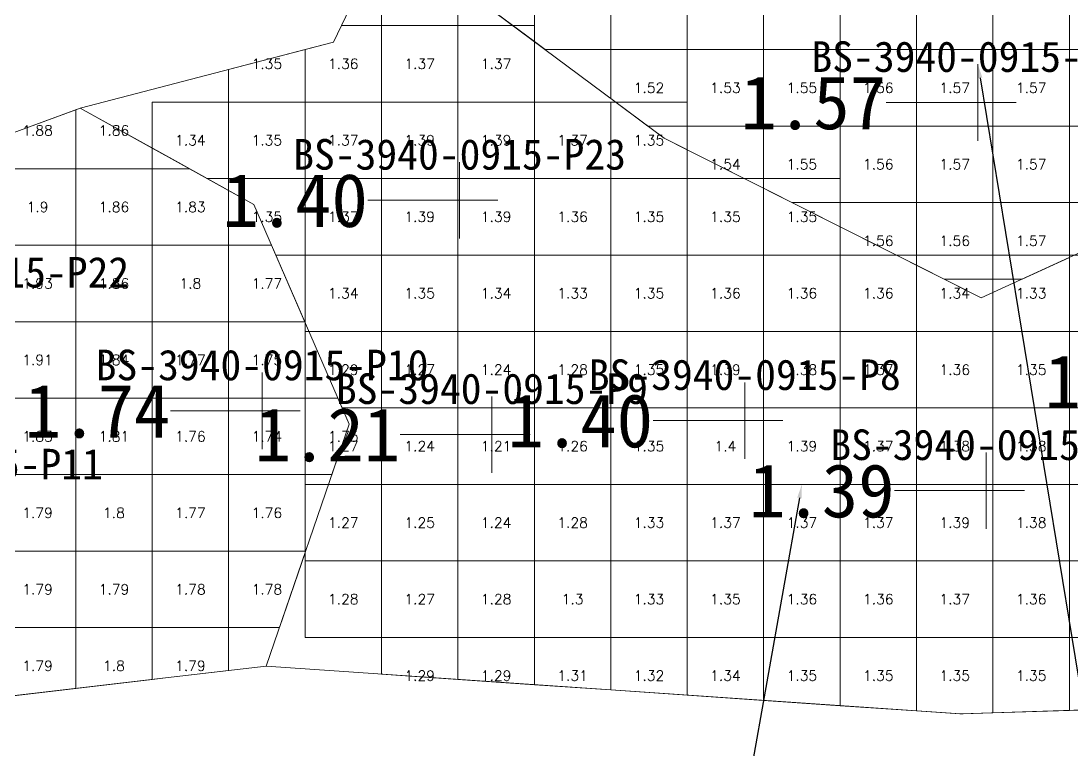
# Model space of a CAD drawing. Header units: inches. Extents: x 469985 to 470094, y 4349619 to 4349666.
# Drawn here: x 470026.9 to 470040.64, y 4349637.04 to 4349646.57 of the extents above; entities that cross this region are included whole.
import ezdxf
from ezdxf import colors
from ezdxf.entities.mleader import LeaderData, LeaderLine
from ezdxf.enums import TextEntityAlignment as Align
from ezdxf.math import Vec2, Vec3

# ---------------------------------------------------------------- set-up
doc = ezdxf.new("R2010")
doc.units = ezdxf.units.IN
doc.header["$MEASUREMENT"] = 0
for name, color, linetype, lineweight in [('1.500-3.000', 7, 'Continuous', 0), ('点', 7, 'Continuous', 0), ('爆区方格网', 7, 'Continuous', 0), ('线条', 7, 'Continuous', 0), ('钻孔', 7, 'Continuous', 0)]:
    doc.layers.add(name, color=color, linetype=linetype, lineweight=lineweight)
doc.styles.add('3dmine_textStyle_1', font='txt.shx', dxfattribs={"height": 1, "bigfont": 'gbcbig.shx'})
doc.styles.add('3dmine_textStyle_2', font='simsunb.ttf', dxfattribs={"height": 1})
doc.styles.get("Standard").update_dxf_attribs({"font": 'arial.ttf'})

msp = doc.modelspace()

# ---------------------------------------------------------------- hatches: boundary and pattern name
at = {"layer": '钻孔', "linetype": 'Continuous', "lineweight": 0, "true_color": 0xff0000, "extrusion": (0, 1, 0)}
for points in [[(-470040.421, 3930.304), (-470039.421, 3930.304), (-470039.421, 3940.304), (-470040.421, 3940.304)], [(-470027.141, 3929.874), (-470026.141, 3929.874), (-470026.141, 3939.874), (-470027.141, 3939.874)], [(-470031.057, 3930.064), (-470030.057, 3930.064), (-470030.057, 3940.064), (-470031.057, 3940.064)]]:
    msp.add_hatch(color=1, dxfattribs=at).paths.add_polyline_path(points, flags=0)
at = {"layer": '钻孔', "linetype": 'Continuous', "lineweight": 0, "true_color": 0x0000ff, "extrusion": (0, 1, 0)}
for points in [[(-470033.641, 3930.356), (-470032.641, 3930.356), (-470032.641, 3940.356), (-470033.641, 3940.356)], [(-470037.372, 3930.274), (-470036.372, 3930.274), (-470036.372, 3940.274), (-470037.372, 3940.274)], [(-470034.064, 3930.213), (-470033.064, 3930.213), (-470033.064, 3940.213), (-470034.064, 3940.213)], [(-470040.532, 3930.288), (-470039.532, 3930.288), (-470039.532, 3940.288), (-470040.532, 3940.288)]]:
    msp.add_hatch(color=5, dxfattribs=at).paths.add_polyline_path(points, flags=0)

# ---------------------------------------------------------------- linework, layer by layer
at = {"color": 7, "linetype": 'Continuous', "lineweight": 0, "elevation": 3935.363}
for points in [[(470027.679, 4349645.435), (470030.993, 4349646.298), (470031.686, 4349647.744), (470035.317, 4349645.041), (470039.466, 4349642.957), (470042.451, 4349644.322), (470042.562, 4349645.668), (470044.736, 4349648.414), (470045.096, 4349650.012), (470042.09, 4349652.708), (470045.45, 4349652.937), (470049.125, 4349655.871), (470052.312, 4349651.762)], [(470052.039, 4349645.708), (470048.627, 4349645.298), (470047.467, 4349643.25), (470044.76, 4349641.293), (470044.567, 4349637.688), (470039.199, 4349637.514), (470030.11, 4349638.139), (470031.197, 4349641.303), (470029.949, 4349644.176), (470027.679, 4349645.435), (470027.679, 4349645.435)]]:
    msp.add_lwpolyline(points, dxfattribs=at)
at = {"layer": '1.500-3.000', "color": 1, "linetype": 'Continuous', "lineweight": 0, "true_color": 0xff0000}
for points in [[(470045.096, 4349650.012), (470044.736, 4349648.414), (470043.047, 4349646.28), (470042.562, 4349645.668), (470042.451, 4349644.322), (470039.466, 4349642.957), (470035.741, 4349644.828), (470035.317, 4349645.041), (470031.686, 4349647.744), (470035.13, 4349650.711), (470038.1, 4349651.563), (470042.09, 4349652.708), (470045.096, 4349650.012)], [(470028.923, 4349644.745), (470029.949, 4349644.176), (470031.197, 4349641.303), (470030.11, 4349638.139), (470028.793, 4349637.985), (470025.85, 4349637.642), (470023.853, 4349637.865), (470020.866, 4349638.2), (470021.897, 4349640.896), (470023.219, 4349642.756), (470023.722, 4349643.113), (470026.249, 4349644.911), (470027.679, 4349645.435), (470028.923, 4349644.745)]]:
    msp.add_lwpolyline(points, dxfattribs=at)
at = {"layer": '点', "color": 138, "linetype": 'Continuous', "lineweight": 0, "true_color": 0x004c4c}
for points, elevation in [([(470039.421, 4349645.009), (470039.421, 4349646.009)], 3940.304), ([(470039.921, 4349645.509), (470038.921, 4349645.509)], 3940.304), ([(470032.641, 4349643.731), (470032.641, 4349644.731)], 3940.356), ([(470033.141, 4349644.231), (470032.141, 4349644.231)], 3940.356), ([(470030.057, 4349640.977), (470030.057, 4349641.977)], 3940.064), ([(470036.372, 4349640.85), (470036.372, 4349641.85)], 3940.274), ([(470033.064, 4349640.667), (470033.064, 4349641.667)], 3940.213), ([(470030.557, 4349641.477), (470029.557, 4349641.477)], 3940.064), ([(470036.872, 4349641.35), (470035.872, 4349641.35)], 3940.274), ([(470033.564, 4349641.167), (470032.564, 4349641.167)], 3940.213), ([(470039.532, 4349639.934), (470039.532, 4349640.934)], 3940.288), ([(470040.032, 4349640.434), (470039.032, 4349640.434)], 3940.288)]:
    msp.add_lwpolyline(points, dxfattribs=dict(at, elevation=elevation))
at = {"layer": '爆区方格网', "color": 5, "linetype": 'Continuous', "lineweight": 0, "true_color": 0x0000ff, "elevation": 3940.213}
for points in [[(470032.619, 4349646.515), (470031.619, 4349646.515), (470031.619, 4349647.515), (470032.619, 4349647.515), (470032.619, 4349646.515)], [(470031.619, 4349645.515), (470030.619, 4349645.515), (470030.619, 4349646.2), (470030.993, 4349646.298), (470031.097, 4349646.515), (470031.619, 4349646.515), (470031.619, 4349645.515)], [(470032.619, 4349645.515), (470031.619, 4349645.515), (470031.619, 4349646.515), (470032.619, 4349646.515), (470032.619, 4349645.515)], [(470033.619, 4349645.515), (470032.619, 4349645.515), (470032.619, 4349646.515), (470033.619, 4349646.515), (470033.619, 4349645.515)], [(470030.619, 4349645.515), (470029.619, 4349645.515), (470029.619, 4349645.94), (470030.619, 4349646.2), (470030.619, 4349645.515)], [(470029.619, 4349644.515), (470029.338, 4349644.515), (470028.619, 4349644.913), (470028.619, 4349645.515), (470029.619, 4349645.515), (470029.619, 4349644.515)], [(470030.619, 4349644.515), (470029.619, 4349644.515), (470029.619, 4349645.515), (470030.619, 4349645.515), (470030.619, 4349644.515)], [(470031.619, 4349644.515), (470030.619, 4349644.515), (470030.619, 4349645.515), (470031.619, 4349645.515), (470031.619, 4349644.515)], [(470032.619, 4349644.515), (470031.619, 4349644.515), (470031.619, 4349645.515), (470032.619, 4349645.515), (470032.619, 4349644.515)], [(470033.619, 4349644.515), (470032.619, 4349644.515), (470032.619, 4349645.515), (470033.619, 4349645.515), (470033.619, 4349644.515)], [(470034.619, 4349644.515), (470033.619, 4349644.515), (470033.619, 4349645.515), (470034.619, 4349645.515), (470034.619, 4349644.515)], [(470035.619, 4349644.889), (470035.317, 4349645.041), (470035.619, 4349644.889), (470035.619, 4349644.515), (470034.619, 4349644.515), (470034.619, 4349645.515), (470035.619, 4349645.515), (470035.619, 4349644.889)], [(470028.923, 4349644.745), (470029.338, 4349644.515), (470029.338, 4349644.515), (470029.107, 4349644.643), (470028.619, 4349644.643), (470028.619, 4349644.913), (470028.923, 4349644.745)], [(470030.619, 4349643.515), (470030.236, 4349643.515), (470030.181, 4349643.643), (470029.619, 4349643.643), (470029.619, 4349644.359), (470029.619, 4349644.359), (470029.949, 4349644.176), (470029.619, 4349644.359), (470029.619, 4349644.515), (470030.619, 4349644.515), (470030.619, 4349643.515)], [(470031.619, 4349643.515), (470030.619, 4349643.515), (470030.619, 4349644.515), (470031.619, 4349644.515), (470031.619, 4349643.515)], [(470032.619, 4349643.515), (470031.619, 4349643.515), (470031.619, 4349644.515), (470032.619, 4349644.515), (470032.619, 4349643.515)], [(470033.619, 4349643.515), (470032.619, 4349643.515), (470032.619, 4349644.515), (470033.619, 4349644.515), (470033.619, 4349643.515)], [(470034.619, 4349643.515), (470033.619, 4349643.515), (470033.619, 4349644.515), (470034.619, 4349644.515), (470034.619, 4349643.515)], [(470035.619, 4349643.515), (470034.619, 4349643.515), (470034.619, 4349644.515), (470035.619, 4349644.515), (470035.619, 4349643.515)], [(470036.619, 4349644.387), (470036.619, 4349643.515), (470035.619, 4349643.515), (470035.619, 4349644.515), (470036.365, 4349644.515), (470036.619, 4349644.387)], [(470036.619, 4349644.387), (470036.365, 4349644.515), (470036.619, 4349644.515), (470036.619, 4349644.387)], [(470037.619, 4349643.885), (470036.619, 4349644.387), (470036.619, 4349644.515), (470037.619, 4349644.515), (470037.619, 4349643.885)], [(470037.619, 4349643.885), (470037.619, 4349643.515), (470036.619, 4349643.515), (470036.619, 4349644.387), (470037.619, 4349643.885)], [(470031.619, 4349642.515), (470030.619, 4349642.515), (470030.619, 4349643.515), (470031.619, 4349643.515), (470031.619, 4349642.515)], [(470032.619, 4349642.515), (470031.619, 4349642.515), (470031.619, 4349643.515), (470032.619, 4349643.515), (470032.619, 4349642.515)], [(470033.619, 4349642.515), (470032.619, 4349642.515), (470032.619, 4349643.515), (470033.619, 4349643.515), (470033.619, 4349642.515)], [(470034.619, 4349642.515), (470033.619, 4349642.515), (470033.619, 4349643.515), (470034.619, 4349643.515), (470034.619, 4349642.515)], [(470035.619, 4349642.515), (470034.619, 4349642.515), (470034.619, 4349643.515), (470035.619, 4349643.515), (470035.619, 4349642.515)], [(470036.619, 4349642.515), (470035.619, 4349642.515), (470035.619, 4349643.515), (470036.619, 4349643.515), (470036.619, 4349642.515)], [(470037.619, 4349642.515), (470036.619, 4349642.515), (470036.619, 4349643.515), (470037.619, 4349643.515), (470037.619, 4349642.515)], [(470038.619, 4349643.383), (470038.619, 4349642.515), (470037.619, 4349642.515), (470037.619, 4349643.515), (470038.356, 4349643.515), (470038.619, 4349643.383)], [(470038.619, 4349643.383), (470038.356, 4349643.515), (470038.619, 4349643.515), (470038.619, 4349643.383)], [(470039.619, 4349642.515), (470038.619, 4349642.515), (470038.619, 4349643.383), (470039.466, 4349642.957), (470038.619, 4349643.383), (470038.619, 4349643.515), (470039.619, 4349643.515), (470039.619, 4349642.515)], [(470040.619, 4349642.515), (470039.619, 4349642.515), (470039.619, 4349643.515), (470040.619, 4349643.515), (470040.619, 4349642.515)], [(470041.619, 4349642.515), (470040.619, 4349642.515), (470040.619, 4349643.515), (470041.619, 4349643.515), (470041.619, 4349642.515)], [(470031.619, 4349641.515), (470031.105, 4349641.515), (470031.049, 4349641.643), (470030.619, 4349641.643), (470030.619, 4349642.515), (470031.619, 4349642.515), (470031.619, 4349641.515)], [(470032.619, 4349641.515), (470031.619, 4349641.515), (470031.619, 4349642.515), (470032.619, 4349642.515), (470032.619, 4349641.515)], [(470033.619, 4349641.515), (470032.619, 4349641.515), (470032.619, 4349642.515), (470033.619, 4349642.515), (470033.619, 4349641.515)], [(470034.619, 4349641.515), (470033.619, 4349641.515), (470033.619, 4349642.515), (470034.619, 4349642.515), (470034.619, 4349641.515)], [(470035.619, 4349641.515), (470034.619, 4349641.515), (470034.619, 4349642.515), (470035.619, 4349642.515), (470035.619, 4349641.515)], [(470036.619, 4349641.515), (470035.619, 4349641.515), (470035.619, 4349642.515), (470036.619, 4349642.515), (470036.619, 4349641.515)], [(470037.619, 4349641.515), (470036.619, 4349641.515), (470036.619, 4349642.515), (470037.619, 4349642.515), (470037.619, 4349641.515)], [(470038.619, 4349641.515), (470037.619, 4349641.515), (470037.619, 4349642.515), (470038.619, 4349642.515), (470038.619, 4349641.515)], [(470039.619, 4349641.515), (470038.619, 4349641.515), (470038.619, 4349642.515), (470039.619, 4349642.515), (470039.619, 4349641.515)], [(470040.619, 4349641.515), (470039.619, 4349641.515), (470039.619, 4349642.515), (470040.619, 4349642.515), (470040.619, 4349641.515)], [(470041.619, 4349641.515), (470040.619, 4349641.515), (470040.619, 4349642.515), (470041.619, 4349642.515), (470041.619, 4349641.515)], [(470031.619, 4349640.515), (470030.619, 4349640.515), (470030.619, 4349640.643), (470030.97, 4349640.643), (470031.197, 4349641.303), (470031.105, 4349641.515), (470031.619, 4349641.515), (470031.619, 4349640.515)], [(470032.619, 4349640.515), (470031.619, 4349640.515), (470031.619, 4349641.515), (470032.619, 4349641.515), (470032.619, 4349640.515)], [(470033.619, 4349640.515), (470032.619, 4349640.515), (470032.619, 4349641.515), (470033.619, 4349641.515), (470033.619, 4349640.515)], [(470034.619, 4349640.515), (470033.619, 4349640.515), (470033.619, 4349641.515), (470034.619, 4349641.515), (470034.619, 4349640.515)], [(470035.619, 4349640.515), (470034.619, 4349640.515), (470034.619, 4349641.515), (470035.619, 4349641.515), (470035.619, 4349640.515)], [(470036.619, 4349640.515), (470035.619, 4349640.515), (470035.619, 4349641.515), (470036.619, 4349641.515), (470036.619, 4349640.515)], [(470037.619, 4349640.515), (470036.619, 4349640.515), (470036.619, 4349641.515), (470037.619, 4349641.515), (470037.619, 4349640.515)], [(470038.619, 4349640.515), (470037.619, 4349640.515), (470037.619, 4349641.515), (470038.619, 4349641.515), (470038.619, 4349640.515)], [(470039.619, 4349640.515), (470038.619, 4349640.515), (470038.619, 4349641.515), (470039.619, 4349641.515), (470039.619, 4349640.515)], [(470040.619, 4349640.515), (470039.619, 4349640.515), (470039.619, 4349641.515), (470040.619, 4349641.515), (470040.619, 4349640.515)], [(470041.619, 4349640.515), (470040.619, 4349640.515), (470040.619, 4349641.515), (470041.619, 4349641.515), (470041.619, 4349640.515)], [(470031.619, 4349639.515), (470030.619, 4349639.515), (470030.619, 4349639.643), (470030.619, 4349640.515), (470031.619, 4349640.515), (470031.619, 4349639.515)], [(470032.619, 4349639.515), (470031.619, 4349639.515), (470031.619, 4349640.515), (470032.619, 4349640.515), (470032.619, 4349639.515)], [(470033.619, 4349639.515), (470032.619, 4349639.515), (470032.619, 4349640.515), (470033.619, 4349640.515), (470033.619, 4349639.515)], [(470034.619, 4349639.515), (470033.619, 4349639.515), (470033.619, 4349640.515), (470034.619, 4349640.515), (470034.619, 4349639.515)], [(470035.619, 4349639.515), (470034.619, 4349639.515), (470034.619, 4349640.515), (470035.619, 4349640.515), (470035.619, 4349639.515)], [(470036.619, 4349639.515), (470035.619, 4349639.515), (470035.619, 4349640.515), (470036.619, 4349640.515), (470036.619, 4349639.515)], [(470037.619, 4349639.515), (470036.619, 4349639.515), (470036.619, 4349640.515), (470037.619, 4349640.515), (470037.619, 4349639.515)], [(470038.619, 4349639.515), (470037.619, 4349639.515), (470037.619, 4349640.515), (470038.619, 4349640.515), (470038.619, 4349639.515)], [(470039.619, 4349639.515), (470038.619, 4349639.515), (470038.619, 4349640.515), (470039.619, 4349640.515), (470039.619, 4349639.515)], [(470040.619, 4349639.515), (470039.619, 4349639.515), (470039.619, 4349640.515), (470040.619, 4349640.515), (470040.619, 4349639.515)], [(470041.619, 4349639.515), (470040.619, 4349639.515), (470040.619, 4349640.515), (470041.619, 4349640.515), (470041.619, 4349639.515)], [(470031.619, 4349638.515), (470030.619, 4349638.515), (470030.619, 4349639.515), (470031.619, 4349639.515), (470031.619, 4349638.515)], [(470032.619, 4349638.515), (470031.619, 4349638.515), (470031.619, 4349639.515), (470032.619, 4349639.515), (470032.619, 4349638.515)], [(470033.619, 4349638.515), (470032.619, 4349638.515), (470032.619, 4349639.515), (470033.619, 4349639.515), (470033.619, 4349638.515)], [(470034.619, 4349638.515), (470033.619, 4349638.515), (470033.619, 4349639.515), (470034.619, 4349639.515), (470034.619, 4349638.515)], [(470035.619, 4349638.515), (470034.619, 4349638.515), (470034.619, 4349639.515), (470035.619, 4349639.515), (470035.619, 4349638.515)], [(470036.619, 4349638.515), (470035.619, 4349638.515), (470035.619, 4349639.515), (470036.619, 4349639.515), (470036.619, 4349638.515)], [(470037.619, 4349638.515), (470036.619, 4349638.515), (470036.619, 4349639.515), (470037.619, 4349639.515), (470037.619, 4349638.515)], [(470038.619, 4349638.515), (470037.619, 4349638.515), (470037.619, 4349639.515), (470038.619, 4349639.515), (470038.619, 4349638.515)], [(470039.619, 4349638.515), (470038.619, 4349638.515), (470038.619, 4349639.515), (470039.619, 4349639.515), (470039.619, 4349638.515)], [(470040.619, 4349638.515), (470039.619, 4349638.515), (470039.619, 4349639.515), (470040.619, 4349639.515), (470040.619, 4349638.515)], [(470041.619, 4349638.515), (470040.619, 4349638.515), (470040.619, 4349639.515), (470041.619, 4349639.515), (470041.619, 4349638.515)], [(470032.619, 4349637.966), (470031.619, 4349638.035), (470031.619, 4349638.515), (470032.619, 4349638.515), (470032.619, 4349637.966)], [(470033.619, 4349637.897), (470032.619, 4349637.966), (470032.619, 4349638.515), (470033.619, 4349638.515), (470033.619, 4349637.897)], [(470034.619, 4349637.829), (470033.619, 4349637.897), (470033.619, 4349638.515), (470034.619, 4349638.515), (470034.619, 4349637.829)], [(470035.619, 4349637.76), (470034.619, 4349637.829), (470034.619, 4349638.515), (470035.619, 4349638.515), (470035.619, 4349637.76)], [(470036.619, 4349637.691), (470035.619, 4349637.76), (470035.619, 4349638.515), (470036.619, 4349638.515), (470036.619, 4349637.691)], [(470037.619, 4349637.622), (470036.619, 4349637.691), (470036.619, 4349638.515), (470037.619, 4349638.515), (470037.619, 4349637.622)], [(470038.619, 4349637.554), (470037.619, 4349637.622), (470037.619, 4349638.515), (470038.619, 4349638.515), (470038.619, 4349637.554)], [(470039.619, 4349637.527), (470039.23, 4349637.515), (470039.184, 4349637.515), (470038.619, 4349637.554), (470038.619, 4349638.515), (470039.619, 4349638.515), (470039.619, 4349637.527)], [(470040.619, 4349637.56), (470039.619, 4349637.527), (470039.619, 4349638.515), (470040.619, 4349638.515), (470040.619, 4349637.56)], [(470041.619, 4349637.592), (470040.619, 4349637.56), (470040.619, 4349638.515), (470041.619, 4349638.515), (470041.619, 4349637.592)]]:
    msp.add_lwpolyline(points, dxfattribs=at)
at = {"layer": '爆区方格网', "color": 1, "linetype": 'Continuous', "lineweight": 0, "true_color": 0xff0000}
for points, elevation in [([(470033.619, 4349646.305), (470032.619, 4349647.05), (470032.619, 4349647.201), (470033.619, 4349647.201), (470033.619, 4349646.305)], 3940.263), ([(470034.619, 4349646.201), (470033.759, 4349646.201), (470033.619, 4349646.305), (470033.619, 4349647.201), (470034.619, 4349647.201), (470034.619, 4349646.201)], 3940.263), ([(470035.619, 4349646.201), (470034.619, 4349646.201), (470034.619, 4349647.201), (470035.619, 4349647.201), (470035.619, 4349646.201)], 3940.263), ([(470036.619, 4349646.201), (470035.619, 4349646.201), (470035.619, 4349647.201), (470036.619, 4349647.201), (470036.619, 4349646.201)], 3940.263), ([(470037.619, 4349646.201), (470036.619, 4349646.201), (470036.619, 4349647.201), (470037.619, 4349647.201), (470037.619, 4349646.201)], 3940.263), ([(470038.619, 4349646.201), (470037.619, 4349646.201), (470037.619, 4349647.201), (470038.619, 4349647.201), (470038.619, 4349646.201)], 3940.263), ([(470039.619, 4349646.201), (470038.619, 4349646.201), (470038.619, 4349647.201), (470039.619, 4349647.201), (470039.619, 4349646.201)], 3940.263), ([(470040.619, 4349646.201), (470039.619, 4349646.201), (470039.619, 4349647.201), (470040.619, 4349647.201), (470040.619, 4349646.201)], 3940.263), ([(470041.619, 4349646.201), (470040.619, 4349646.201), (470040.619, 4349647.201), (470041.619, 4349647.201), (470041.619, 4349646.201)], 3940.263), ([(470035.619, 4349645.201), (470035.102, 4349645.201), (470034.619, 4349645.561), (470034.619, 4349646.201), (470035.619, 4349646.201), (470035.619, 4349645.201)], 3940.263), ([(470036.619, 4349645.201), (470035.619, 4349645.201), (470035.619, 4349646.201), (470036.619, 4349646.201), (470036.619, 4349645.201)], 3940.263), ([(470037.619, 4349645.201), (470036.619, 4349645.201), (470036.619, 4349646.201), (470037.619, 4349646.201), (470037.619, 4349645.201)], 3940.263), ([(470038.619, 4349645.201), (470037.619, 4349645.201), (470037.619, 4349646.201), (470038.619, 4349646.201), (470038.619, 4349645.201)], 3940.263), ([(470039.619, 4349645.201), (470038.619, 4349645.201), (470038.619, 4349646.201), (470039.619, 4349646.201), (470039.619, 4349645.201)], 3940.263), ([(470040.619, 4349645.201), (470039.619, 4349645.201), (470039.619, 4349646.201), (470040.619, 4349646.201), (470040.619, 4349645.201)], 3940.263), ([(470041.619, 4349645.201), (470040.619, 4349645.201), (470040.619, 4349646.201), (470041.619, 4349646.201), (470041.619, 4349645.201)], 3940.263), ([(470028.619, 4349644.913), (470028.619, 4349644.643), (470027.619, 4349644.643), (470027.619, 4349645.412), (470027.679, 4349645.435), (470028.619, 4349644.913)], 3939.874), ([(470027.619, 4349644.643), (470026.619, 4349644.643), (470026.619, 4349645.046), (470027.619, 4349645.412), (470027.619, 4349644.643)], 3939.874), ([(470036.619, 4349644.387), (470035.741, 4349644.828), (470035.619, 4349644.889), (470035.619, 4349645.201), (470036.619, 4349645.201), (470036.619, 4349644.387)], 3940.263), ([(470037.619, 4349644.201), (470036.989, 4349644.201), (470036.619, 4349644.387), (470036.619, 4349645.201), (470037.619, 4349645.201), (470037.619, 4349644.201)], 3940.263), ([(470038.619, 4349644.201), (470037.619, 4349644.201), (470037.619, 4349645.201), (470038.619, 4349645.201), (470038.619, 4349644.201)], 3940.263), ([(470039.619, 4349644.201), (470038.619, 4349644.201), (470038.619, 4349645.201), (470039.619, 4349645.201), (470039.619, 4349644.201)], 3940.263), ([(470040.619, 4349644.201), (470039.619, 4349644.201), (470039.619, 4349645.201), (470040.619, 4349645.201), (470040.619, 4349644.201)], 3940.263), ([(470041.619, 4349644.201), (470040.619, 4349644.201), (470040.619, 4349645.201), (470041.619, 4349645.201), (470041.619, 4349644.201)], 3940.263), ([(470027.619, 4349643.643), (470026.619, 4349643.643), (470026.619, 4349644.643), (470027.619, 4349644.643), (470027.619, 4349643.643)], 3939.874), ([(470028.619, 4349643.643), (470027.619, 4349643.643), (470027.619, 4349644.643), (470028.619, 4349644.643), (470028.619, 4349643.643)], 3939.874), ([(470029.619, 4349644.359), (470029.619, 4349643.643), (470028.619, 4349643.643), (470028.619, 4349644.643), (470029.107, 4349644.643), (470029.619, 4349644.359)], 3939.874), ([(470038.619, 4349643.383), (470037.619, 4349643.885), (470037.619, 4349644.201), (470038.619, 4349644.201), (470038.619, 4349643.383)], 3940.263), ([(470039.619, 4349643.201), (470038.98, 4349643.201), (470038.619, 4349643.383), (470038.619, 4349644.201), (470039.619, 4349644.201), (470039.619, 4349643.201)], 3940.263), ([(470040.619, 4349643.484), (470040, 4349643.201), (470039.619, 4349643.201), (470039.619, 4349644.201), (470040.619, 4349644.201), (470040.619, 4349643.484)], 3940.263), ([(470027.619, 4349642.643), (470026.619, 4349642.643), (470026.619, 4349643.643), (470027.619, 4349643.643), (470027.619, 4349642.643)], 3939.874), ([(470028.619, 4349642.643), (470027.619, 4349642.643), (470027.619, 4349643.643), (470028.619, 4349643.643), (470028.619, 4349642.643)], 3939.874), ([(470029.619, 4349642.643), (470028.619, 4349642.643), (470028.619, 4349643.643), (470029.619, 4349643.643), (470029.619, 4349642.643)], 3939.874), ([(470030.615, 4349642.643), (470029.619, 4349642.643), (470029.619, 4349643.643), (470030.181, 4349643.643), (470030.615, 4349642.643)], 3939.874), ([(470027.619, 4349641.643), (470026.619, 4349641.643), (470026.619, 4349642.643), (470027.619, 4349642.643), (470027.619, 4349641.643)], 3939.874), ([(470028.619, 4349641.643), (470027.619, 4349641.643), (470027.619, 4349642.643), (470028.619, 4349642.643), (470028.619, 4349641.643)], 3939.874), ([(470029.619, 4349641.643), (470028.619, 4349641.643), (470028.619, 4349642.643), (470029.619, 4349642.643), (470029.619, 4349641.643)], 3939.874), ([(470030.619, 4349642.634), (470030.619, 4349641.643), (470029.619, 4349641.643), (470029.619, 4349642.643), (470030.615, 4349642.643), (470030.619, 4349642.634)], 3939.874), ([(470027.619, 4349640.643), (470026.619, 4349640.643), (470026.619, 4349641.643), (470027.619, 4349641.643), (470027.619, 4349640.643)], 3939.874), ([(470028.619, 4349640.643), (470027.619, 4349640.643), (470027.619, 4349641.643), (470028.619, 4349641.643), (470028.619, 4349640.643)], 3939.874), ([(470029.619, 4349640.643), (470028.619, 4349640.643), (470028.619, 4349641.643), (470029.619, 4349641.643), (470029.619, 4349640.643)], 3939.874), ([(470030.619, 4349640.643), (470029.619, 4349640.643), (470029.619, 4349641.643), (470030.619, 4349641.643), (470030.619, 4349640.643)], 3939.874), ([(470031.197, 4349641.303), (470030.97, 4349640.643), (470030.619, 4349640.643), (470030.619, 4349641.643), (470031.049, 4349641.643), (470031.197, 4349641.303)], 3939.874), ([(470027.619, 4349639.643), (470026.619, 4349639.643), (470026.619, 4349640.643), (470027.619, 4349640.643), (470027.619, 4349639.643)], 3939.874), ([(470028.619, 4349639.643), (470027.619, 4349639.643), (470027.619, 4349640.643), (470028.619, 4349640.643), (470028.619, 4349639.643)], 3939.874), ([(470029.619, 4349639.643), (470028.619, 4349639.643), (470028.619, 4349640.643), (470029.619, 4349640.643), (470029.619, 4349639.643)], 3939.874), ([(470030.619, 4349639.643), (470029.619, 4349639.643), (470029.619, 4349640.643), (470030.619, 4349640.643), (470030.619, 4349639.643)], 3939.874), ([(470027.619, 4349638.643), (470026.619, 4349638.643), (470026.619, 4349639.643), (470027.619, 4349639.643), (470027.619, 4349638.643)], 3939.874), ([(470028.619, 4349638.643), (470027.619, 4349638.643), (470027.619, 4349639.643), (470028.619, 4349639.643), (470028.619, 4349638.643)], 3939.874), ([(470029.619, 4349638.643), (470028.619, 4349638.643), (470028.619, 4349639.643), (470029.619, 4349639.643), (470029.619, 4349638.643)], 3939.874), ([(470030.619, 4349639.62), (470030.283, 4349638.643), (470029.619, 4349638.643), (470029.619, 4349639.643), (470030.619, 4349639.643), (470030.619, 4349639.62)], 3939.874), ([(470027.619, 4349637.848), (470026.619, 4349637.731), (470026.619, 4349638.643), (470027.619, 4349638.643), (470027.619, 4349637.848)], 3939.874), ([(470028.619, 4349637.965), (470027.619, 4349637.848), (470027.619, 4349638.643), (470028.619, 4349638.643), (470028.619, 4349637.965)], 3939.874), ([(470029.619, 4349638.081), (470028.793, 4349637.985), (470028.619, 4349637.965), (470028.619, 4349638.643), (470029.619, 4349638.643), (470029.619, 4349638.081)], 3939.874)]:
    msp.add_lwpolyline(points, dxfattribs=dict(at, elevation=elevation))
at = {"layer": '线条', "color": 138, "linetype": 'Continuous', "lineweight": 0, "true_color": 0x004c4c}
for points, elevation in [([(470039.421, 4349645.509), (470039.421, 4349645.509), (470039.421, 4349645.509)], 3940.304), ([(470032.641, 4349644.231), (470032.641, 4349644.231), (470032.641, 4349644.231)], 3940.356), ([(470030.057, 4349641.477), (470030.057, 4349641.477), (470030.057, 4349641.477)], 3940.064), ([(470036.372, 4349641.35), (470036.372, 4349641.35), (470036.372, 4349641.35)], 3940.274), ([(470033.064, 4349641.167), (470033.064, 4349641.167), (470033.064, 4349641.167)], 3940.213), ([(470039.532, 4349640.434), (470039.532, 4349640.434), (470039.532, 4349640.434)], 3940.288)]:
    msp.add_lwpolyline(points, dxfattribs=dict(at, elevation=elevation))
at = {"layer": '钻孔', "color": 1, "linetype": 'Continuous', "lineweight": 0, "true_color": 0xff0000}
for points, elevation in [([(470039.421, 4349645.509), (470038.221, 4349645.509)], 3940.304), ([(470039.421, 4349645.509), (470038.221, 4349645.509)], 3930.304), ([(470030.057, 4349641.477), (470028.857, 4349641.477)], 3940.064), ([(470030.057, 4349641.477), (470028.857, 4349641.477)], 3930.064)]:
    msp.add_lwpolyline(points, dxfattribs=dict(at, elevation=elevation))
at = {"layer": '钻孔', "color": 5, "linetype": 'Continuous', "lineweight": 0, "true_color": 0x0000ff}
for points, elevation in [([(470032.641, 4349644.231), (470031.441, 4349644.231)], 3940.356), ([(470032.641, 4349644.231), (470031.441, 4349644.231)], 3930.356), ([(470036.372, 4349641.35), (470035.172, 4349641.35)], 3940.274), ([(470036.372, 4349641.35), (470035.172, 4349641.35)], 3930.274), ([(470033.064, 4349641.167), (470031.864, 4349641.167)], 3940.213), ([(470033.064, 4349641.167), (470031.864, 4349641.167)], 3930.213), ([(470039.532, 4349640.434), (470038.332, 4349640.434)], 3940.288), ([(470039.532, 4349640.434), (470038.332, 4349640.434)], 3930.288)]:
    msp.add_lwpolyline(points, dxfattribs=dict(at, elevation=elevation))

# ---------------------------------------------------------------- texts
at = {"color": 5, "linetype": 'Continuous', "lineweight": 0, "true_color": 0x0000ff, "style": '3dmine_textStyle_1'}
for s, p in [('1.35', (470030.119, 4349646.015, 3940.213)), ('1.36', (470031.119, 4349646.015, 3940.213)), ('1.37', (470032.119, 4349646.015, 3940.213)), ('1.37', (470033.119, 4349646.015, 3940.213)), ('1.34', (470029.119, 4349645.015, 3940.213)), ('1.35', (470030.119, 4349645.015, 3940.213)), ('1.37', (470031.119, 4349645.015, 3940.213)), ('1.39', (470032.119, 4349645.015, 3940.213)), ('1.39', (470033.119, 4349645.015, 3940.213)), ('1.37', (470034.119, 4349645.015, 3940.213)), ('1.35', (470035.119, 4349645.015, 3940.213)), ('1.35', (470030.119, 4349644.015, 3940.213)), ('1.37', (470031.119, 4349644.015, 3940.213)), ('1.39', (470032.119, 4349644.015, 3940.213)), ('1.39', (470033.119, 4349644.015, 3940.213)), ('1.36', (470034.119, 4349644.015, 3940.213)), ('1.35', (470035.119, 4349644.015, 3940.213)), ('1.35', (470036.119, 4349644.015, 3940.213)), ('1.35', (470037.119, 4349644.015, 3940.213)), ('1.34', (470031.119, 4349643.015, 3940.213)), ('1.35', (470032.119, 4349643.015, 3940.213)), ('1.34', (470033.119, 4349643.015, 3940.213)), ('1.33', (470034.119, 4349643.015, 3940.213)), ('1.35', (470035.119, 4349643.015, 3940.213)), ('1.36', (470036.119, 4349643.015, 3940.213)), ('1.36', (470037.119, 4349643.015, 3940.213)), ('1.36', (470038.119, 4349643.015, 3940.213)), ('1.34', (470039.119, 4349643.015, 3940.213)), ('1.33', (470040.119, 4349643.015, 3940.213)), ('1.29', (470031.119, 4349642.015, 3940.213)), ('1.27', (470032.119, 4349642.015, 3940.213)), ('1.24', (470033.119, 4349642.015, 3940.213)), ('1.28', (470034.119, 4349642.015, 3940.213)), ('1.35', (470035.119, 4349642.015, 3940.213)), ('1.39', (470036.119, 4349642.015, 3940.213)), ('1.38', (470037.119, 4349642.015, 3940.213)), ('1.37', (470038.119, 4349642.015, 3940.213)), ('1.36', (470039.119, 4349642.015, 3940.213)), ('1.35', (470040.119, 4349642.015, 3940.213)), ('1.27', (470031.119, 4349641.015, 3940.213)), ('1.24', (470032.119, 4349641.015, 3940.213)), ('1.21', (470033.119, 4349641.015, 3940.213)), ('1.26', (470034.119, 4349641.015, 3940.213)), ('1.35', (470035.119, 4349641.015, 3940.213)), ('1.4', (470036.119, 4349641.015, 3940.213)), ('1.39', (470037.119, 4349641.015, 3940.213)), ('1.37', (470038.119, 4349641.015, 3940.213)), ('1.38', (470039.119, 4349641.015, 3940.213)), ('1.38', (470040.119, 4349641.015, 3940.213)), ('1.27', (470031.119, 4349640.015, 3940.213)), ('1.25', (470032.119, 4349640.015, 3940.213)), ('1.24', (470033.119, 4349640.015, 3940.213)), ('1.28', (470034.119, 4349640.015, 3940.213)), ('1.33', (470035.119, 4349640.015, 3940.213)), ('1.37', (470036.119, 4349640.015, 3940.213)), ('1.37', (470037.119, 4349640.015, 3940.213)), ('1.37', (470038.119, 4349640.015, 3940.213)), ('1.39', (470039.119, 4349640.015, 3940.213)), ('1.38', (470040.119, 4349640.015, 3940.213)), ('1.28', (470031.119, 4349639.015, 3940.213)), ('1.27', (470032.119, 4349639.015, 3940.213)), ('1.28', (470033.119, 4349639.015, 3940.213)), ('1.3', (470034.119, 4349639.015, 3940.213)), ('1.33', (470035.119, 4349639.015, 3940.213)), ('1.35', (470036.119, 4349639.015, 3940.213)), ('1.36', (470037.119, 4349639.015, 3940.213)), ('1.36', (470038.119, 4349639.015, 3940.213)), ('1.37', (470039.119, 4349639.015, 3940.213)), ('1.36', (470040.119, 4349639.015, 3940.213)), ('1.29', (470032.119, 4349638.015, 3940.213)), ('1.29', (470033.119, 4349638.015, 3940.213)), ('1.31', (470034.119, 4349638.015, 3940.213)), ('1.32', (470035.119, 4349638.015, 3940.213)), ('1.34', (470036.119, 4349638.015, 3940.213)), ('1.35', (470037.119, 4349638.015, 3940.213)), ('1.35', (470038.119, 4349638.015, 3940.213)), ('1.35', (470039.119, 4349638.015, 3940.213)), ('1.35', (470040.119, 4349638.015, 3940.213))]:
    msp.add_text(s, height=0.1333, dxfattribs=at).set_placement(p, align=Align.MIDDLE_CENTER)
at = {"color": 1, "linetype": 'Continuous', "lineweight": 0, "true_color": 0xff0000, "style": '3dmine_textStyle_1'}
for s, p in [('1.52', (470035.119, 4349645.701, 3940.263)), ('1.53', (470036.119, 4349645.701, 3940.263)), ('1.55', (470037.119, 4349645.701, 3940.263)), ('1.56', (470038.119, 4349645.701, 3940.263)), ('1.57', (470039.119, 4349645.701, 3940.263)), ('1.57', (470040.119, 4349645.701, 3940.263)), ('1.88', (470027.119, 4349645.143, 3939.874)), ('1.86', (470028.119, 4349645.143, 3939.874)), ('1.54', (470036.119, 4349644.701, 3940.263)), ('1.55', (470037.119, 4349644.701, 3940.263)), ('1.56', (470038.119, 4349644.701, 3940.263)), ('1.57', (470039.119, 4349644.701, 3940.263)), ('1.57', (470040.119, 4349644.701, 3940.263)), ('1.9', (470027.119, 4349644.143, 3939.874)), ('1.86', (470028.119, 4349644.143, 3939.874)), ('1.83', (470029.119, 4349644.143, 3939.874)), ('1.56', (470038.119, 4349643.701, 3940.263)), ('1.56', (470039.119, 4349643.701, 3940.263)), ('1.57', (470040.119, 4349643.701, 3940.263)), ('1.93', (470027.119, 4349643.143, 3939.874)), ('1.86', (470028.119, 4349643.143, 3939.874)), ('1.8', (470029.119, 4349643.143, 3939.874)), ('1.77', (470030.119, 4349643.143, 3939.874)), ('1.91', (470027.119, 4349642.143, 3939.874)), ('1.84', (470028.119, 4349642.143, 3939.874)), ('1.77', (470029.119, 4349642.143, 3939.874)), ('1.75', (470030.119, 4349642.143, 3939.874)), ('1.83', (470027.119, 4349641.143, 3939.874)), ('1.81', (470028.119, 4349641.143, 3939.874)), ('1.76', (470029.119, 4349641.143, 3939.874)), ('1.74', (470030.119, 4349641.143, 3939.874)), ('1.75', (470031.119, 4349641.143, 3939.874)), ('1.79', (470027.119, 4349640.143, 3939.874)), ('1.8', (470028.119, 4349640.143, 3939.874)), ('1.77', (470029.119, 4349640.143, 3939.874)), ('1.76', (470030.119, 4349640.143, 3939.874)), ('1.79', (470027.119, 4349639.143, 3939.874)), ('1.79', (470028.119, 4349639.143, 3939.874)), ('1.78', (470029.119, 4349639.143, 3939.874)), ('1.78', (470030.119, 4349639.143, 3939.874)), ('1.79', (470027.119, 4349638.143, 3939.874)), ('1.8', (470028.119, 4349638.143, 3939.874)), ('1.79', (470029.119, 4349638.143, 3939.874))]:
    msp.add_text(s, height=0.1333, dxfattribs=at).set_placement(p, align=Align.MIDDLE_CENTER)
at = {"layer": '钻孔', "color": 138, "linetype": 'Continuous', "lineweight": 0, "true_color": 0x004c4c, "style": '3dmine_textStyle_2'}
for s, p in [('BS-3940-0915-P25', (470039.421, 4349645.909, 3940.304)), ('BS-3940-0915-P23', (470032.641, 4349644.631, 3940.356)), ('BS-3940-0915-P22', (470026.141, 4349643.09, 3939.874)), ('BS-3940-0915-P10', (470030.057, 4349641.877, 3940.064)), ('BS-3940-0915-P8', (470036.372, 4349641.75, 3940.274)), ('BS-3940-0915-P9', (470033.064, 4349641.567, 3940.213)), ('BS-3940-0915-P6', (470039.532, 4349640.834, 3940.288)), ('BS-3940-0915-P11', (470025.798, 4349640.581, 3940))]:
    msp.add_text(s, height=0.4, dxfattribs=at).set_placement(p, align=Align.CENTER)
at = {"layer": '钻孔', "color": 1, "linetype": 'Continuous', "lineweight": 0, "true_color": 0xff0000, "style": '3dmine_textStyle_2'}
for s, p in [('1.57', (470038.221, 4349645.509, 3935.304)), ('1.74', (470028.857, 4349641.477, 3935.064))]:
    msp.add_text(s, height=0.7, dxfattribs=at).set_placement(p, align=Align.MIDDLE_RIGHT)
at = {"layer": '钻孔', "color": 5, "linetype": 'Continuous', "lineweight": 0, "true_color": 0x0000ff, "style": '3dmine_textStyle_2'}
for s, p in [('1.40', (470031.441, 4349644.231, 3935.356)), ('1.21', (470042.199, 4349641.861, 3935.425)), ('1.40', (470035.172, 4349641.35, 3935.274)), ('1.21', (470031.864, 4349641.167, 3935.213)), ('1.39', (470038.332, 4349640.434, 3935.288))]:
    msp.add_text(s, height=0.7, dxfattribs=at).set_placement(p, align=Align.MIDDLE_RIGHT)

# ---------------------------------------------------------------- leaders
ml = msp.add_multileader_mtext('Standard')
ml.set_content('2{\\f宋体|b0|i0|c134|p2;号}', color=256)
ml.set_leader_properties()
ml.build(insert=Vec2(0, 0))
ml.multileader.update_dxf_attribs({"dogleg_length": 0.36, "arrow_head_size": 0.18})
ctx = ml.context
ctx.base_point, ctx.char_height, ctx.arrow_head_size, ctx.landing_gap_size, ctx.plane_origin = Vec3(470043.248, 4349624.848, 3940.304), 2.5, 0.18, 0.09, Vec3(470039.421, 4349646.009, 3940.304)
notes = []
notes.append((ctx, [(0, (1, 1, 0), (470042.888, 4349624.848, 3940.304), (1, 0), 0.36, [(0, [(470039.421, 4349646.009, 3940.304)], 256, [])])]))
ctx.mtext.insert, ctx.mtext.flow_direction = Vec3(470043.338, 4349626.265, 3940.304), 5
ml = msp.add_multileader_mtext('Standard')
ml.set_content('4{\\f宋体|b0|i0|c134|p2;号}', color=256)
ml.set_leader_properties()
ml.build(insert=Vec2(0, 0))
ml.multileader.update_dxf_attribs({"dogleg_length": 0.36, "arrow_head_size": 0.18})
ctx = ml.context
ctx.base_point, ctx.char_height, ctx.arrow_head_size, ctx.landing_gap_size, ctx.plane_origin = Vec3(470027.852, 4349620.915, 3940.213), 2.5, 0.18, 0.09, Vec3(470037.119, 4349640.515, 3940.213)
notes.append((ctx, [(0, (1, 1, 0), (470033.642, 4349620.915, 3940.213), (-1, 0), 0.36, [(0, [(470037.119, 4349640.515, 3940.213)], 256, [])])]))
ctx.mtext.insert, ctx.mtext.flow_direction = Vec3(470027.942, 4349622.332, 3940.213), 5
for ctx, leaders in notes:
    for number, flags, end, landing, length, lines in leaders:
        leader = LeaderData()
        leader.index, (leader.has_last_leader_line, leader.has_dogleg_vector, leader.attachment_direction) = number, flags
        leader.last_leader_point, leader.dogleg_vector, leader.dogleg_length = Vec3(end), Vec3(landing), length
        for number, points, colour, breaks in lines:
            line = LeaderLine()
            line.index, line.vertices, line.color, line.breaks = number, Vec3.list(points), colors.encode_raw_color(colour), breaks
            leader.lines.append(line)
        ctx.leaders.append(leader)

doc.saveas('drawing.dxf')
